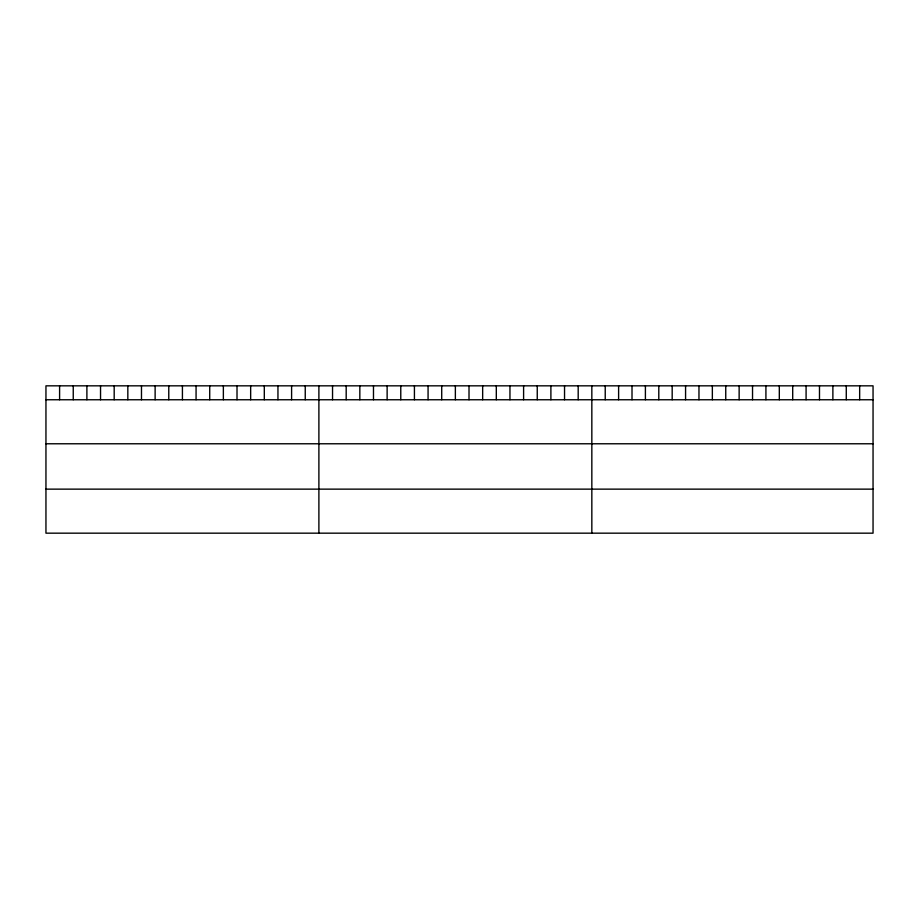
<?xml version="1.0" encoding="UTF-8"?>
<svg xmlns="http://www.w3.org/2000/svg" width="919" height="919" viewBox="0 0 919 919"><rect width="100%" height="100%" fill="white"/><g stroke="black" fill="none" stroke-linecap="round" stroke-linejoin="round"><path stroke-width="1.38" d="M873.05 399.754L873.05 533.169L45.95 533.169L45.95 385.831L873.05 385.831L873.05 399.754L45.95 399.754M45.95 443.774L873.05 443.774M45.95 489.138L873.05 489.138M859.656 385.831L859.656 399.754M846.273 385.831L846.273 399.754M832.878 385.831L832.878 399.754M819.484 385.831L819.484 399.754M806.089 385.831L806.089 399.754M792.706 385.831L792.706 399.754M779.312 385.831L779.312 399.754M765.918 385.831L765.918 399.754M752.535 385.831L752.535 399.754M739.14 385.831L739.14 399.754M725.746 385.831L725.746 399.754M712.351 385.831L712.351 399.754M698.968 385.831L698.968 399.754M685.574 385.831L685.574 399.754M672.18 385.831L672.18 399.754M658.797 385.831L658.797 399.754M645.402 385.831L645.402 399.754M632.008 385.831L632.008 399.754M618.613 385.831L618.613 399.754M605.23 385.831L605.23 399.754M591.836 385.831L591.836 533.169M578.189 385.831L578.189 399.754M564.542 385.831L564.542 399.754M550.895 385.831L550.895 399.754M537.247 385.831L537.247 399.754M523.6 385.831L523.6 399.754M509.953 385.831L509.953 399.754M496.306 385.831L496.306 399.754M482.659 385.831L482.659 399.754M469.012 385.831L469.012 399.754M455.364 385.831L455.364 399.754M441.717 385.831L441.717 399.754M428.07 385.831L428.07 399.754M414.423 385.831L414.423 399.754M400.776 385.831L400.776 399.754M387.129 385.831L387.129 399.754M373.482 385.831L373.482 399.754M359.834 385.831L359.834 399.754M346.187 385.831L346.187 399.754M332.54 385.831L332.54 399.754M318.893 385.831L318.893 533.169M305.246 385.831L305.246 399.754M291.599 385.831L291.599 399.754M277.952 385.831L277.952 399.754M264.304 385.831L264.304 399.754M250.657 385.831L250.657 399.754M237.01 385.831L237.01 399.754M223.363 385.831L223.363 399.754M209.716 385.831L209.716 399.754M196.069 385.831L196.069 399.754M182.422 385.831L182.422 399.754M168.774 385.831L168.774 399.754M155.127 385.831L155.127 399.754M141.48 385.831L141.48 399.754M127.833 385.831L127.833 399.754M114.186 385.831L114.186 399.754M100.539 385.831L100.539 399.754M86.891 385.831L86.891 399.754M73.244 385.831L73.244 399.754M59.597 385.831L59.597 399.754"/></g></svg>
